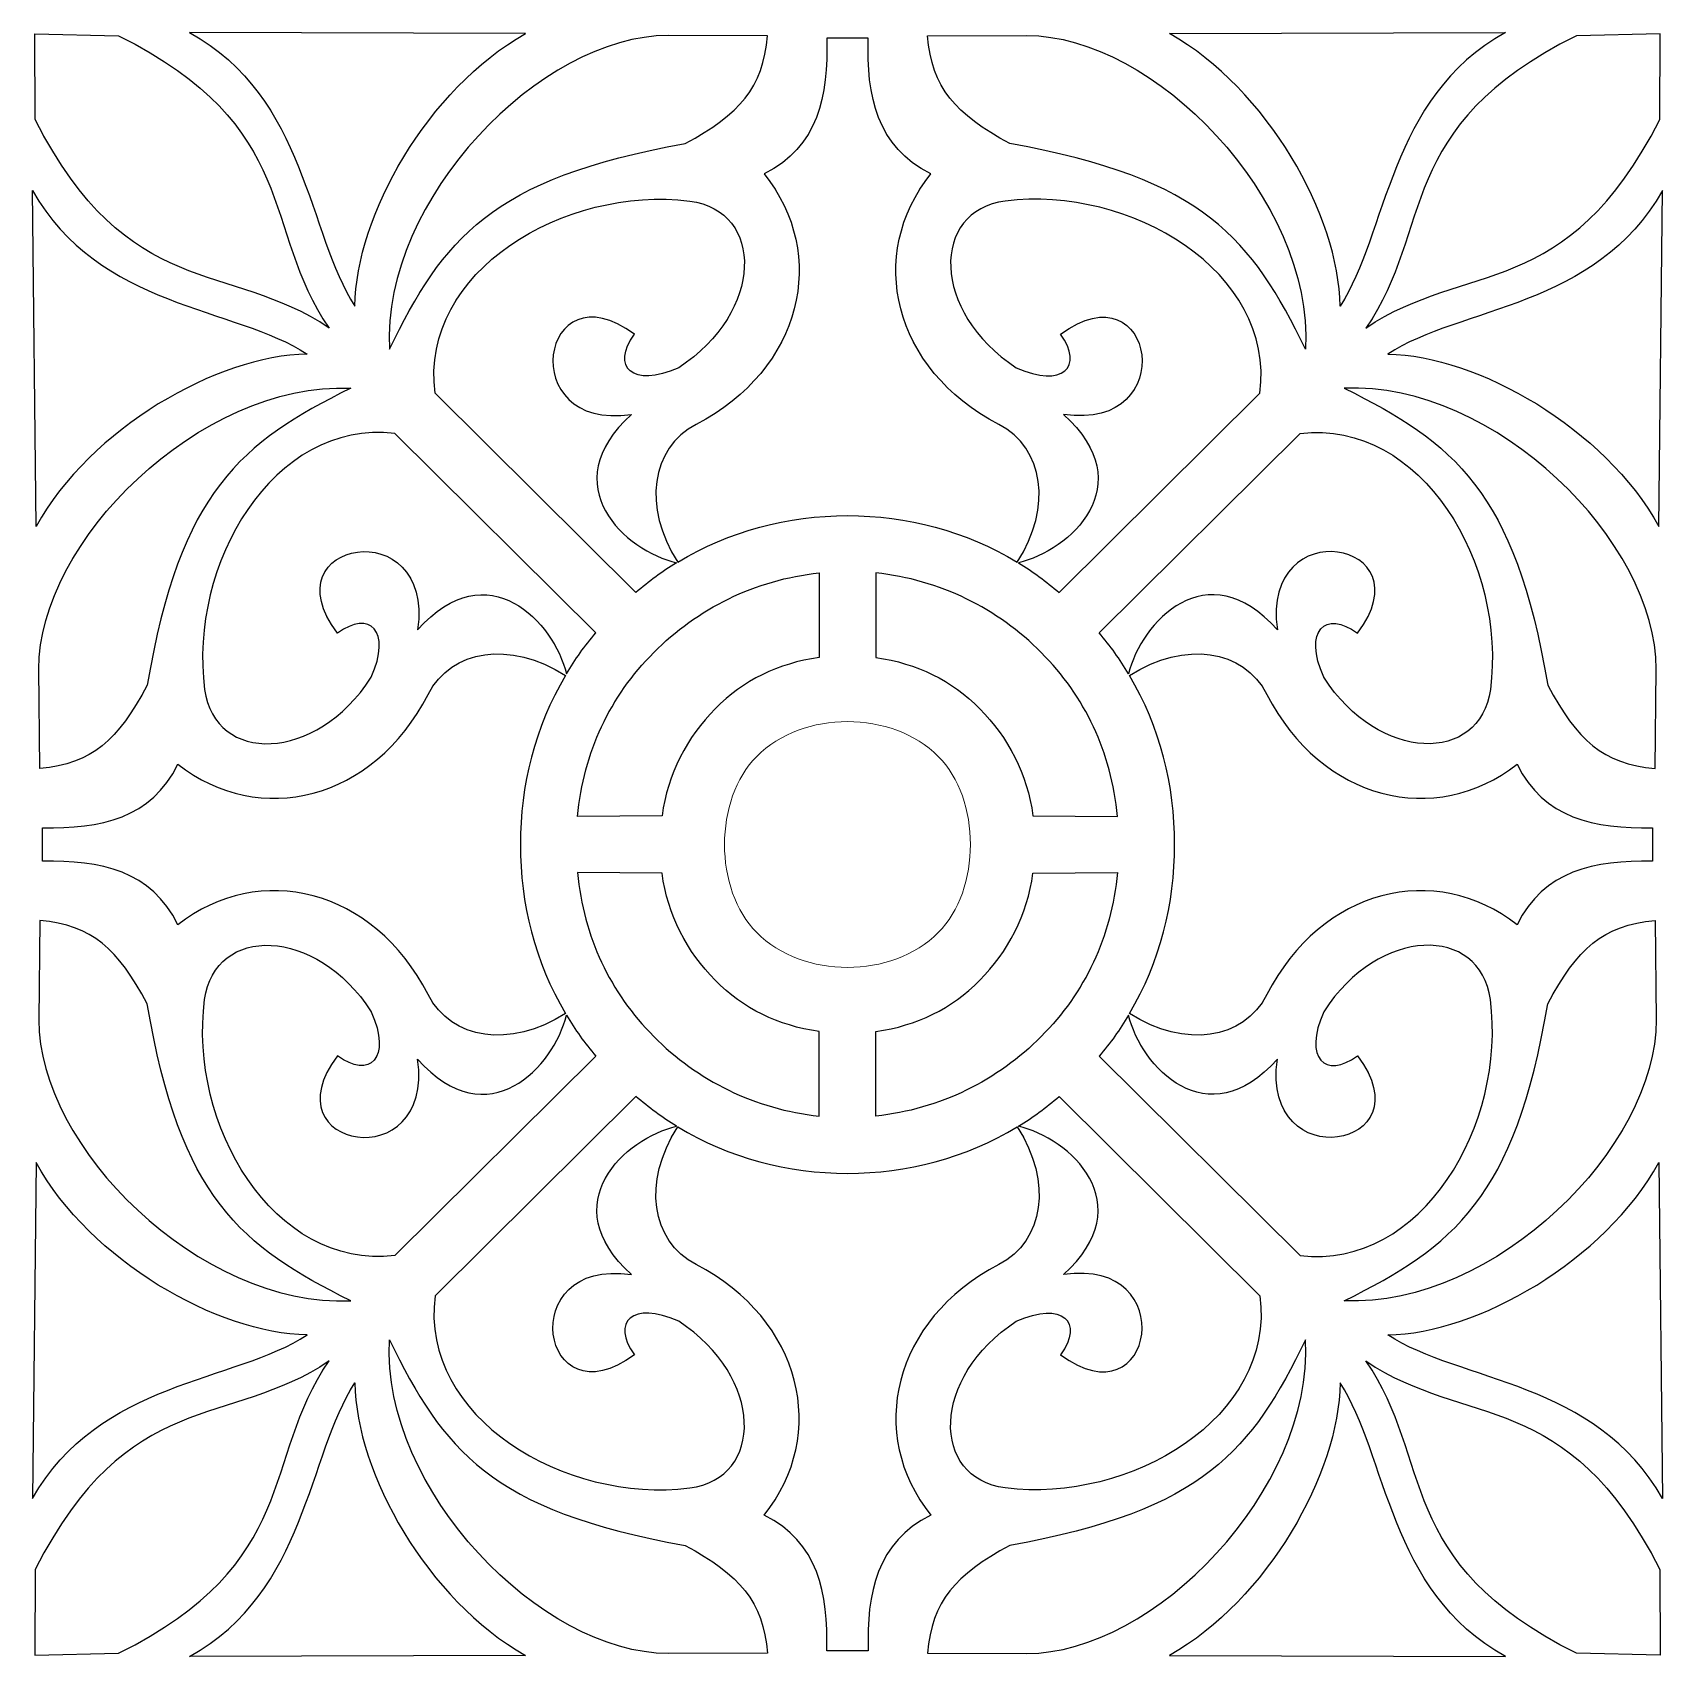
# Model space of a CAD drawing. Header units: centimetres. Extents: x -13.2 to 13.3, y -13.2 to 13.2.
import ezdxf

# ---------------------------------------------------------------- set-up
doc = ezdxf.new("R2010")
doc.units = ezdxf.units.CM
doc.header["$MEASUREMENT"] = 0
doc.layers.add('Layer 1', color=7, linetype='Continuous')

msp = doc.modelspace()

# ---------------------------------------------------------------- linework, layer by layer
at = {"layer": 'Layer 1', "color": 114}
for points, knots in [([(-8.42211, 8.38775), (-9.53213, 9.9991), (-8.86615, 11.65857), (-11.84734, 13.14242), (-11.84734, 13.14242), (-11.84734, 13.14242), (-13.20635, 13.17202), (-13.20635, 13.17202), (-13.20635, 13.17202), (-13.20635, 13.17202), (-13.20101, 11.77904), (-13.20101, 11.77904), (-13.20101, 11.77904), (-11.69599, 8.80855), (-10.0413, 9.48627), (-8.42211, 8.38775)], [0, 0, 0, 0, 0.2, 0.2, 0.2, 0.2, 0.4, 0.4, 0.4, 0.4, 0.6, 0.6, 0.6, 0.6, 1, 1, 1, 1]), ([(-10.69265, 13.19375), (-10.69265, 13.19375), (-5.22856, 13.17664), (-5.22856, 13.17664), (-5.22856, 13.17664), (-6.81888, 12.27889), (-7.98731, 10.2102), (-8.00058, 8.74557), (-8.00058, 8.74557), (-8.77422, 9.90826), (-8.77782, 12.14148), (-10.69265, 13.19375)], [0, 0, 0, 0, 0.25, 0.25, 0.25, 0.25, 0.5, 0.5, 0.5, 0.5, 1, 1, 1, 1]), ([(-7.44125, 8.04228), (-7.56451, 10.49461), (-4.96792, 13.15082), (-2.90675, 13.14609), (-2.90675, 13.14609), (-2.90675, 13.14609), (-1.29029, 13.14242), (-1.29029, 13.14242), (-1.29029, 13.14242), (-1.36162, 12.29067), (-1.74071, 11.87179), (-2.63028, 11.38742), (-2.63028, 11.38742), (-5.79893, 10.82633), (-6.56604, 9.82705), (-7.44125, 8.04228)], [0, 0, 0, 0, 0.2, 0.2, 0.2, 0.2, 0.4, 0.4, 0.4, 0.4, 0.6, 0.6, 0.6, 0.6, 1, 1, 1, 1]), ([(0.01041, 5.3352), (-0.9561, 5.33502), (-1.91167, 5.0854), (-2.7511, 4.5781), (-2.7511, 4.5781), (-3.32835, 5.48891), (-3.18654, 6.42726), (-2.4505, 6.82033), (-2.4505, 6.82033), (-0.72447, 7.71617), (-0.29122, 9.58212), (-1.34603, 10.89635), (-1.34603, 10.89635), (-0.4675, 11.33031), (-0.29778, 12.16512), (-0.3265, 13.10407), (-0.3265, 13.10407), (-0.3265, 13.10407), (0.34731, 13.10407), (0.34731, 13.10407), (0.34731, 13.10407), (0.31856, 12.16512), (0.48831, 11.33031), (1.36684, 10.89635), (1.36684, 10.89635), (0.31203, 9.58212), (0.74528, 7.71617), (2.47135, 6.82033), (2.47135, 6.82033), (3.20738, 6.42726), (3.34916, 5.48891), (2.77191, 4.5781), (2.77191, 4.5781), (1.93248, 5.0854), (0.97691, 5.33502), (0.01041, 5.3352)], [0, 0, 0, 0, 0.1, 0.1, 0.1, 0.1, 0.2, 0.2, 0.2, 0.2, 0.3, 0.3, 0.3, 0.3, 0.4, 0.4, 0.4, 0.4, 0.5, 0.5, 0.5, 0.5, 0.6, 0.6, 0.6, 0.6, 0.7, 0.7, 0.7, 0.7, 0.8, 0.8, 0.8, 0.8, 1, 1, 1, 1]), ([(7.46206, 8.04228), (7.58532, 10.49461), (4.98877, 13.15082), (2.92756, 13.14609), (2.92756, 13.14609), (2.92756, 13.14609), (1.3111, 13.14242), (1.3111, 13.14242), (1.3111, 13.14242), (1.38246, 12.29067), (1.76149, 11.87179), (2.65109, 11.38742), (2.65109, 11.38742), (5.81974, 10.82633), (6.58685, 9.82705), (7.46206, 8.04228)], [0, 0, 0, 0, 0.2, 0.2, 0.2, 0.2, 0.4, 0.4, 0.4, 0.4, 0.6, 0.6, 0.6, 0.6, 1, 1, 1, 1]), ([(10.71347, 13.19375), (10.71347, 13.19375), (5.24933, 13.17664), (5.24933, 13.17664), (5.24933, 13.17664), (6.83969, 12.27889), (8.00812, 10.2102), (8.02142, 8.74557), (8.02142, 8.74557), (8.79503, 9.90826), (8.79863, 12.14148), (10.71347, 13.19375)], [0, 0, 0, 0, 0.25, 0.25, 0.25, 0.25, 0.5, 0.5, 0.5, 0.5, 1, 1, 1, 1]), ([(8.44292, 8.38775), (9.5529, 9.9991), (8.88696, 11.65857), (11.86815, 13.14242), (11.86815, 13.14242), (11.86815, 13.14242), (13.22715, 13.17202), (13.22715, 13.17202), (13.22715, 13.17202), (13.22715, 13.17202), (13.22183, 11.77904), (13.22183, 11.77904), (13.22183, 11.77904), (11.71681, 8.80855), (10.0621, 9.48627), (8.44292, 8.38775)], [0, 0, 0, 0, 0.2, 0.2, 0.2, 0.2, 0.4, 0.4, 0.4, 0.4, 0.6, 0.6, 0.6, 0.6, 1, 1, 1, 1]), ([(-13.24416, 10.62405), (-13.24416, 10.62405), (-13.18819, 5.16019), (-13.18819, 5.16019), (-13.18819, 5.16019), (-12.30175, 6.75686), (-10.24143, 7.93997), (-8.77694, 7.96368), (-8.77694, 7.96368), (-9.94511, 8.72899), (-12.17828, 8.71675), (-13.24416, 10.62405)], [0, 0, 0, 0, 0.25, 0.25, 0.25, 0.25, 0.5, 0.5, 0.5, 0.5, 1, 1, 1, 1]), ([(-2.76853, 4.56844), (-3.60444, 4.75802), (-4.77524, 5.82757), (-3.5033, 6.98183), (-3.5033, 6.98183), (-5.43042, 6.69788), (-4.98161, 9.42245), (-3.45662, 8.28492), (-3.45662, 8.28492), (-3.8359, 7.76274), (-3.49247, 7.39874), (-2.73533, 7.7422), (-2.73533, 7.7422), (-1.3413, 8.6499), (-1.34303, 10.29677), (-2.55531, 10.45316), (-2.55531, 10.45316), (-4.58625, 10.70624), (-6.94658, 9.31453), (-6.69862, 7.32794), (-6.69862, 7.32794), (-6.69862, 7.32794), (-3.43373, 4.08263), (-3.43373, 4.08263), (-3.43373, 4.08263), (-3.21437, 4.27133), (-3.00909, 4.4214), (-2.76853, 4.56844)], [0, 0, 0, 0, 0.125, 0.125, 0.125, 0.125, 0.25, 0.25, 0.25, 0.25, 0.375, 0.375, 0.375, 0.375, 0.5, 0.5, 0.5, 0.5, 0.625, 0.625, 0.625, 0.625, 0.75, 0.75, 0.75, 0.75, 1, 1, 1, 1]), ([(2.78934, 4.56844), (3.62528, 4.75802), (4.79605, 5.82757), (3.52411, 6.98183), (3.52411, 6.98183), (5.45123, 6.69788), (5.00242, 9.42245), (3.47743, 8.28492), (3.47743, 8.28492), (3.85674, 7.76274), (3.51328, 7.39874), (2.75615, 7.7422), (2.75615, 7.7422), (1.36211, 8.6499), (1.36387, 10.29677), (2.57612, 10.45316), (2.57612, 10.45316), (4.60706, 10.70624), (6.96739, 9.31453), (6.71943, 7.32794), (6.71943, 7.32794), (6.71943, 7.32794), (3.45454, 4.08263), (3.45454, 4.08263), (3.45454, 4.08263), (3.23518, 4.27133), (3.0299, 4.4214), (2.78934, 4.56844)], [0, 0, 0, 0, 0.125, 0.125, 0.125, 0.125, 0.25, 0.25, 0.25, 0.25, 0.375, 0.375, 0.375, 0.375, 0.5, 0.5, 0.5, 0.5, 0.625, 0.625, 0.625, 0.625, 0.75, 0.75, 0.75, 0.75, 1, 1, 1, 1]), ([(13.26497, 10.62405), (13.26497, 10.62405), (13.20902, 5.16019), (13.20902, 5.16019), (13.20902, 5.16019), (12.32256, 6.75686), (10.26223, 7.93997), (8.79778, 7.96368), (8.79778, 7.96368), (9.96594, 8.72899), (12.19909, 8.71675), (13.26497, 10.62405)], [0, 0, 0, 0, 0.25, 0.25, 0.25, 0.25, 0.5, 0.5, 0.5, 0.5, 1, 1, 1, 1]), ([(-8.06965, 7.40936), (-10.52281, 7.51516), (-13.16051, 4.89977), (-13.14113, 2.83866), (-13.14113, 2.83866), (-13.14113, 2.83866), (-13.12594, 1.22227), (-13.12594, 1.22227), (-13.12594, 1.22227), (-12.27474, 1.29967), (-11.85856, 1.68173), (-11.38052, 2.57472), (-11.38052, 2.57472), (-10.84198, 5.74728), (-9.84819, 6.52149), (-8.06965, 7.40936)], [0, 0, 0, 0, 0.2, 0.2, 0.2, 0.2, 0.4, 0.4, 0.4, 0.4, 0.6, 0.6, 0.6, 0.6, 1, 1, 1, 1]), ([(8.09046, 7.40936), (10.54364, 7.51516), (13.18133, 4.89977), (13.16196, 2.83866), (13.16196, 2.83866), (13.16196, 2.83866), (13.14676, 1.22227), (13.14676, 1.22227), (13.14676, 1.22227), (12.29557, 1.29967), (11.87937, 1.68173), (11.40135, 2.57472), (11.40135, 2.57472), (10.8628, 5.74728), (9.86903, 6.52149), (8.09046, 7.40936)], [0, 0, 0, 0, 0.2, 0.2, 0.2, 0.2, 0.4, 0.4, 0.4, 0.4, 0.6, 0.6, 0.6, 0.6, 1, 1, 1, 1]), ([(-4.56269, 2.76144), (-4.75823, 3.59604), (-5.83608, 4.75915), (-6.98126, 3.47906), (-6.98126, 3.47906), (-6.711, 5.40812), (-9.43233, 4.93995), (-8.284, 3.42311), (-8.284, 3.42311), (-7.7645, 3.80609), (-7.39807, 3.46527), (-7.73617, 2.70574), (-7.73617, 2.70574), (-8.63392, 1.30524), (-10.28077, 1.29526), (-10.44577, 2.50638), (-10.44577, 2.50638), (-10.71326, 4.53552), (-9.33838, 6.90563), (-7.35009, 6.67181), (-7.35009, 6.67181), (-7.35009, 6.67181), (-4.08164, 3.4301), (-4.08164, 3.4301), (-4.08164, 3.4301), (-4.26879, 3.2094), (-4.41738, 3.00306), (-4.56269, 2.76144)], [0, 0, 0, 0, 0.125, 0.125, 0.125, 0.125, 0.25, 0.25, 0.25, 0.25, 0.375, 0.375, 0.375, 0.375, 0.5, 0.5, 0.5, 0.5, 0.625, 0.625, 0.625, 0.625, 0.75, 0.75, 0.75, 0.75, 1, 1, 1, 1]), ([(4.5835, 2.76144), (4.77904, 3.59604), (5.85689, 4.75915), (7.00207, 3.47906), (7.00207, 3.47906), (6.73181, 5.40812), (9.45314, 4.93995), (8.30481, 3.42311), (8.30481, 3.42311), (7.78531, 3.80609), (7.41888, 3.46527), (7.75698, 2.70574), (7.75698, 2.70574), (8.6547, 1.30524), (10.3016, 1.29526), (10.4666, 2.50638), (10.4666, 2.50638), (10.73407, 4.53552), (9.35919, 6.90563), (7.3709, 6.67181), (7.3709, 6.67181), (7.3709, 6.67181), (4.10245, 3.4301), (4.10245, 3.4301), (4.10245, 3.4301), (4.2896, 3.2094), (4.43819, 3.00306), (4.5835, 2.76144)], [0, 0, 0, 0, 0.125, 0.125, 0.125, 0.125, 0.25, 0.25, 0.25, 0.25, 0.375, 0.375, 0.375, 0.375, 0.5, 0.5, 0.5, 0.5, 0.625, 0.625, 0.625, 0.625, 0.75, 0.75, 0.75, 0.75, 1, 1, 1, 1]), ([(-3.14177, 3.10744), (-3.84881, 2.39635), (-4.28202, 1.48781), (-4.38016, 0.4433), (-4.38016, 0.4433), (-4.38016, 0.4433), (-3.0063, 0.45304), (-3.0063, 0.45304), (-3.0063, 0.45304), (-2.9125, 1.12981), (-2.59952, 1.73503), (-2.14059, 2.19491), (-2.14059, 2.19491), (-1.68402, 2.65709), (-1.12515, 2.92989), (-0.44912, 3.02849), (-0.44912, 3.02849), (-0.44912, 3.02849), (-0.44909, 4.40239), (-0.44909, 4.40239), (-0.44909, 4.40239), (-1.49292, 4.2968), (-2.43576, 3.81949), (-3.14177, 3.10744)], [0, 0, 0, 0, 0.14285714, 0.14285714, 0.14285714, 0.14285714, 0.28571429, 0.28571429, 0.28571429, 0.28571429, 0.42857143, 0.42857143, 0.42857143, 0.42857143, 0.57142857, 0.57142857, 0.57142857, 0.57142857, 0.71428571, 0.71428571, 0.71428571, 0.71428571, 1, 1, 1, 1]), ([(3.16258, 3.10744), (3.86965, 2.39635), (4.30283, 1.48781), (4.40097, 0.4433), (4.40097, 0.4433), (4.40097, 0.4433), (3.02715, 0.45304), (3.02715, 0.45304), (3.02715, 0.45304), (2.93331, 1.12981), (2.62036, 1.73503), (2.1614, 2.19491), (2.1614, 2.19491), (1.7048, 2.65709), (1.14596, 2.92989), (0.46993, 3.02849), (0.46993, 3.02849), (0.46993, 3.02849), (0.46993, 4.40239), (0.46993, 4.40239), (0.46993, 4.40239), (1.51373, 4.2968), (2.45657, 3.81949), (3.16258, 3.10744)], [0, 0, 0, 0, 0.14285714, 0.14285714, 0.14285714, 0.14285714, 0.28571429, 0.28571429, 0.28571429, 0.28571429, 0.42857143, 0.42857143, 0.42857143, 0.42857143, 0.57142857, 0.57142857, 0.57142857, 0.57142857, 0.71428571, 0.71428571, 0.71428571, 0.71428571, 1, 1, 1, 1]), ([(-5.30977, -0.01474), (-5.31495, 0.94904), (-5.07453, 1.89516), (-4.57465, 2.73579), (-4.57465, 2.73579), (-5.48947, 3.30659), (-6.42447, 3.16622), (-6.81228, 2.42743), (-6.81228, 2.42743), (-7.69578, 0.69504), (-9.55862, 0.24853), (-10.88036, 1.29399), (-10.88036, 1.29399), (-11.30806, 0.4124), (-12.14161, 0.23668), (-13.08077, 0.25876), (-13.08077, 0.25876), (-13.08077, 0.25876), (-13.08077, -0.28825), (-13.08077, -0.28825), (-13.08077, -0.28825), (-12.14161, -0.2662), (-11.30806, -0.44192), (-10.88036, -1.32351), (-10.88036, -1.32351), (-9.55862, -0.27802), (-7.69578, -0.72457), (-6.81228, -2.45695), (-6.81228, -2.45695), (-6.42447, -3.19574), (-5.48947, -3.33608), (-4.57465, -2.76532), (-4.57465, -2.76532), (-5.07453, -1.92468), (-5.31495, -0.97857), (-5.30977, -0.01474)], [0, 0, 0, 0, 0.1, 0.1, 0.1, 0.1, 0.2, 0.2, 0.2, 0.2, 0.3, 0.3, 0.3, 0.3, 0.4, 0.4, 0.4, 0.4, 0.5, 0.5, 0.5, 0.5, 0.6, 0.6, 0.6, 0.6, 0.7, 0.7, 0.7, 0.7, 0.8, 0.8, 0.8, 0.8, 1, 1, 1, 1]), ([(13.10157, 0.25876), (12.16244, 0.23668), (11.32889, 0.4124), (10.90118, 1.29399), (10.90118, 1.29399), (9.57943, 0.24853), (7.71662, 0.69504), (6.83309, 2.42743), (6.83309, 2.42743), (6.44525, 3.16622), (5.51028, 3.30659), (4.59546, 2.73579), (4.59546, 2.73579), (5.09538, 1.89516), (5.33576, 0.94904), (5.33058, -0.01474), (5.33058, -0.01474), (5.33576, -0.97857), (5.09538, -1.92468), (4.59546, -2.76532), (4.59546, -2.76532), (5.51028, -3.33608), (6.44525, -3.19574), (6.83309, -2.45695), (6.83309, -2.45695), (7.71662, -0.72457), (9.57943, -0.27802), (10.90118, -1.32351), (10.90118, -1.32351), (11.32889, -0.44192), (12.16244, -0.2662), (13.10157, -0.28825), (13.10157, -0.28825), (13.10157, -0.28825), (13.10157, 0.25876), (13.10157, 0.25876)], [0, 0, 0, 0, 0.1, 0.1, 0.1, 0.1, 0.2, 0.2, 0.2, 0.2, 0.3, 0.3, 0.3, 0.3, 0.4, 0.4, 0.4, 0.4, 0.5, 0.5, 0.5, 0.5, 0.6, 0.6, 0.6, 0.6, 0.7, 0.7, 0.7, 0.7, 0.8, 0.8, 0.8, 0.8, 1, 1, 1, 1]), ([(-3.14177, -3.13693), (-3.84881, -2.42584), (-4.28202, -1.51733), (-4.38016, -0.47279), (-4.38016, -0.47279), (-4.38016, -0.47279), (-3.0063, -0.48256), (-3.0063, -0.48256), (-3.0063, -0.48256), (-2.9125, -1.1593), (-2.59952, -1.76456), (-2.14059, -2.22444), (-2.14059, -2.22444), (-1.68402, -2.68658), (-1.12515, -2.95942), (-0.44912, -3.05802), (-0.44912, -3.05802), (-0.44912, -3.05802), (-0.44909, -4.43191), (-0.44909, -4.43191), (-0.44909, -4.43191), (-1.49292, -4.32632), (-2.43576, -3.84898), (-3.14177, -3.13693)], [0, 0, 0, 0, 0.14285714, 0.14285714, 0.14285714, 0.14285714, 0.28571429, 0.28571429, 0.28571429, 0.28571429, 0.42857143, 0.42857143, 0.42857143, 0.42857143, 0.57142857, 0.57142857, 0.57142857, 0.57142857, 0.71428571, 0.71428571, 0.71428571, 0.71428571, 1, 1, 1, 1]), ([(3.16258, -3.13693), (3.86965, -2.42584), (4.30283, -1.51733), (4.40097, -0.47279), (4.40097, -0.47279), (4.40097, -0.47279), (3.02715, -0.48256), (3.02715, -0.48256), (3.02715, -0.48256), (2.93331, -1.1593), (2.62036, -1.76456), (2.1614, -2.22444), (2.1614, -2.22444), (1.7048, -2.68658), (1.14596, -2.95942), (0.46993, -3.05802), (0.46993, -3.05802), (0.46993, -3.05802), (0.46993, -4.43191), (0.46993, -4.43191), (0.46993, -4.43191), (1.51373, -4.32632), (2.45657, -3.84898), (3.16258, -3.13693)], [0, 0, 0, 0, 0.14285714, 0.14285714, 0.14285714, 0.14285714, 0.28571429, 0.28571429, 0.28571429, 0.28571429, 0.42857143, 0.42857143, 0.42857143, 0.42857143, 0.57142857, 0.57142857, 0.57142857, 0.57142857, 0.71428571, 0.71428571, 0.71428571, 0.71428571, 1, 1, 1, 1]), ([(-8.06965, -7.43885), (-10.52281, -7.54468), (-13.16051, -4.92929), (-13.14113, -2.86819), (-13.14113, -2.86819), (-13.14113, -2.86819), (-13.12594, -1.25179), (-13.12594, -1.25179), (-13.12594, -1.25179), (-12.27474, -1.32919), (-11.85856, -1.71122), (-11.38052, -2.60424), (-11.38052, -2.60424), (-10.84198, -5.7768), (-9.84819, -6.55098), (-8.06965, -7.43885)], [0, 0, 0, 0, 0.2, 0.2, 0.2, 0.2, 0.4, 0.4, 0.4, 0.4, 0.6, 0.6, 0.6, 0.6, 1, 1, 1, 1]), ([(-4.56269, -2.79096), (-4.75823, -3.62553), (-5.83608, -4.78864), (-6.98126, -3.50855), (-6.98126, -3.50855), (-6.711, -5.43761), (-9.43233, -4.96944), (-8.284, -3.45263), (-8.284, -3.45263), (-7.7645, -3.83561), (-7.39807, -3.49476), (-7.73617, -2.73523), (-7.73617, -2.73523), (-8.63392, -1.33477), (-10.28077, -1.32478), (-10.44577, -2.53591), (-10.44577, -2.53591), (-10.71326, -4.56501), (-9.33838, -6.93515), (-7.35009, -6.70133), (-7.35009, -6.70133), (-7.35009, -6.70133), (-4.08164, -3.45958), (-4.08164, -3.45958), (-4.08164, -3.45958), (-4.26879, -3.23889), (-4.41738, -3.03258), (-4.56269, -2.79096)], [0, 0, 0, 0, 0.125, 0.125, 0.125, 0.125, 0.25, 0.25, 0.25, 0.25, 0.375, 0.375, 0.375, 0.375, 0.5, 0.5, 0.5, 0.5, 0.625, 0.625, 0.625, 0.625, 0.75, 0.75, 0.75, 0.75, 1, 1, 1, 1]), ([(4.5835, -2.79096), (4.77904, -3.62553), (5.85689, -4.78864), (7.00207, -3.50855), (7.00207, -3.50855), (6.73181, -5.43761), (9.45314, -4.96944), (8.30481, -3.45263), (8.30481, -3.45263), (7.78531, -3.83561), (7.41888, -3.49476), (7.75698, -2.73523), (7.75698, -2.73523), (8.6547, -1.33477), (10.3016, -1.32478), (10.4666, -2.53591), (10.4666, -2.53591), (10.73407, -4.56501), (9.35919, -6.93515), (7.3709, -6.70133), (7.3709, -6.70133), (7.3709, -6.70133), (4.10245, -3.45958), (4.10245, -3.45958), (4.10245, -3.45958), (4.2896, -3.23889), (4.43819, -3.03258), (4.5835, -2.79096)], [0, 0, 0, 0, 0.125, 0.125, 0.125, 0.125, 0.25, 0.25, 0.25, 0.25, 0.375, 0.375, 0.375, 0.375, 0.5, 0.5, 0.5, 0.5, 0.625, 0.625, 0.625, 0.625, 0.75, 0.75, 0.75, 0.75, 1, 1, 1, 1]), ([(8.09046, -7.43885), (10.54364, -7.54468), (13.18133, -4.92929), (13.16196, -2.86819), (13.16196, -2.86819), (13.16196, -2.86819), (13.14676, -1.25179), (13.14676, -1.25179), (13.14676, -1.25179), (12.29557, -1.32919), (11.87937, -1.71122), (11.40135, -2.60424), (11.40135, -2.60424), (10.8628, -5.7768), (9.86903, -6.55098), (8.09046, -7.43885)], [0, 0, 0, 0, 0.2, 0.2, 0.2, 0.2, 0.4, 0.4, 0.4, 0.4, 0.6, 0.6, 0.6, 0.6, 1, 1, 1, 1]), ([(-2.76853, -4.59796), (-3.60444, -4.78755), (-4.77524, -5.85706), (-3.5033, -7.01132), (-3.5033, -7.01132), (-5.43042, -6.72736), (-4.98161, -9.45197), (-3.45662, -8.31444), (-3.45662, -8.31444), (-3.8359, -7.79222), (-3.49247, -7.42823), (-2.73533, -7.77173), (-2.73533, -7.77173), (-1.3413, -8.67939), (-1.34303, -10.32629), (-2.55531, -10.48267), (-2.55531, -10.48267), (-4.58625, -10.73573), (-6.94658, -9.34406), (-6.69862, -7.35746), (-6.69862, -7.35746), (-6.69862, -7.35746), (-3.43373, -4.11215), (-3.43373, -4.11215), (-3.43373, -4.11215), (-3.21437, -4.30085), (-3.00909, -4.45092), (-2.76853, -4.59796)], [0, 0, 0, 0, 0.125, 0.125, 0.125, 0.125, 0.25, 0.25, 0.25, 0.25, 0.375, 0.375, 0.375, 0.375, 0.5, 0.5, 0.5, 0.5, 0.625, 0.625, 0.625, 0.625, 0.75, 0.75, 0.75, 0.75, 1, 1, 1, 1]), ([(2.78934, -4.59796), (3.62528, -4.78755), (4.79605, -5.85706), (3.52411, -7.01132), (3.52411, -7.01132), (5.45123, -6.72736), (5.00242, -9.45197), (3.47743, -8.31444), (3.47743, -8.31444), (3.85674, -7.79222), (3.51328, -7.42823), (2.75615, -7.77173), (2.75615, -7.77173), (1.36211, -8.67939), (1.36387, -10.32629), (2.57612, -10.48267), (2.57612, -10.48267), (4.60706, -10.73573), (6.96739, -9.34406), (6.71943, -7.35746), (6.71943, -7.35746), (6.71943, -7.35746), (3.45454, -4.11215), (3.45454, -4.11215), (3.45454, -4.11215), (3.23518, -4.30085), (3.0299, -4.45092), (2.78934, -4.59796)], [0, 0, 0, 0, 0.125, 0.125, 0.125, 0.125, 0.25, 0.25, 0.25, 0.25, 0.375, 0.375, 0.375, 0.375, 0.5, 0.5, 0.5, 0.5, 0.625, 0.625, 0.625, 0.625, 0.75, 0.75, 0.75, 0.75, 1, 1, 1, 1]), ([(0.01041, -5.36473), (-0.9561, -5.36451), (-1.91167, -5.11489), (-2.7511, -4.60763), (-2.7511, -4.60763), (-3.32835, -5.5184), (-3.18654, -6.45678), (-2.4505, -6.84981), (-2.4505, -6.84981), (-0.72447, -7.74566), (-0.29122, -9.61161), (-1.34603, -10.92589), (-1.34603, -10.92589), (-0.4675, -11.35981), (-0.29778, -12.19462), (-0.3265, -13.13358), (-0.3265, -13.13358), (-0.3265, -13.13358), (0.34731, -13.13358), (0.34731, -13.13358), (0.34731, -13.13358), (0.31856, -12.19462), (0.48831, -11.35981), (1.36684, -10.92589), (1.36684, -10.92589), (0.31203, -9.61161), (0.74528, -7.74566), (2.47135, -6.84981), (2.47135, -6.84981), (3.20738, -6.45678), (3.34916, -5.5184), (2.77191, -4.60763), (2.77191, -4.60763), (1.93248, -5.11489), (0.97691, -5.36451), (0.01041, -5.36473)], [0, 0, 0, 0, 0.1, 0.1, 0.1, 0.1, 0.2, 0.2, 0.2, 0.2, 0.3, 0.3, 0.3, 0.3, 0.4, 0.4, 0.4, 0.4, 0.5, 0.5, 0.5, 0.5, 0.6, 0.6, 0.6, 0.6, 0.7, 0.7, 0.7, 0.7, 0.8, 0.8, 0.8, 0.8, 1, 1, 1, 1]), ([(-13.24416, -10.65356), (-13.24416, -10.65356), (-13.18819, -5.18968), (-13.18819, -5.18968), (-13.18819, -5.18968), (-12.30175, -6.78638), (-10.24143, -7.9695), (-8.77694, -7.9932), (-8.77694, -7.9932), (-9.94511, -8.75852), (-12.17828, -8.74624), (-13.24416, -10.65356)], [0, 0, 0, 0, 0.25, 0.25, 0.25, 0.25, 0.5, 0.5, 0.5, 0.5, 1, 1, 1, 1]), ([(13.26497, -10.65356), (13.26497, -10.65356), (13.20902, -5.18968), (13.20902, -5.18968), (13.20902, -5.18968), (12.32256, -6.78638), (10.26223, -7.9695), (8.79778, -7.9932), (8.79778, -7.9932), (9.96594, -8.75852), (12.19909, -8.74624), (13.26497, -10.65356)], [0, 0, 0, 0, 0.25, 0.25, 0.25, 0.25, 0.5, 0.5, 0.5, 0.5, 1, 1, 1, 1]), ([(-7.44125, -8.07177), (-7.56451, -10.5241), (-4.96792, -13.18033), (-2.90675, -13.17561), (-2.90675, -13.17561), (-2.90675, -13.17561), (-1.29029, -13.17191), (-1.29029, -13.17191), (-1.29029, -13.17191), (-1.36162, -12.32018), (-1.74071, -11.90129), (-2.63028, -11.41691), (-2.63028, -11.41691), (-5.79893, -10.85582), (-6.56604, -9.85655), (-7.44125, -8.07177)], [0, 0, 0, 0, 0.2, 0.2, 0.2, 0.2, 0.4, 0.4, 0.4, 0.4, 0.6, 0.6, 0.6, 0.6, 1, 1, 1, 1]), ([(7.46206, -8.07177), (7.58532, -10.5241), (4.98877, -13.18033), (2.92756, -13.17561), (2.92756, -13.17561), (2.92756, -13.17561), (1.3111, -13.17191), (1.3111, -13.17191), (1.3111, -13.17191), (1.38246, -12.32018), (1.76149, -11.90129), (2.65109, -11.41691), (2.65109, -11.41691), (5.81974, -10.85582), (6.58685, -9.85655), (7.46206, -8.07177)], [0, 0, 0, 0, 0.2, 0.2, 0.2, 0.2, 0.4, 0.4, 0.4, 0.4, 0.6, 0.6, 0.6, 0.6, 1, 1, 1, 1]), ([(-8.42211, -8.41728), (-9.53213, -10.02862), (-8.86615, -11.68806), (-11.84734, -13.17192), (-11.84734, -13.17192), (-11.84734, -13.17192), (-13.20635, -13.20152), (-13.20635, -13.20152), (-13.20635, -13.20152), (-13.20635, -13.20152), (-13.20101, -11.80855), (-13.20101, -11.80855), (-13.20101, -11.80855), (-11.69599, -8.83803), (-10.0413, -9.51576), (-8.42211, -8.41728)], [0, 0, 0, 0, 0.2, 0.2, 0.2, 0.2, 0.4, 0.4, 0.4, 0.4, 0.6, 0.6, 0.6, 0.6, 1, 1, 1, 1]), ([(8.44292, -8.41728), (9.5529, -10.02862), (8.88696, -11.68806), (11.86815, -13.17192), (11.86815, -13.17192), (11.86815, -13.17192), (13.22715, -13.20152), (13.22715, -13.20152), (13.22715, -13.20152), (13.22715, -13.20152), (13.22183, -11.80855), (13.22183, -11.80855), (13.22183, -11.80855), (11.71681, -8.83803), (10.0621, -9.51576), (8.44292, -8.41728)], [0, 0, 0, 0, 0.2, 0.2, 0.2, 0.2, 0.4, 0.4, 0.4, 0.4, 0.6, 0.6, 0.6, 0.6, 1, 1, 1, 1]), ([(-10.69265, -13.22327), (-10.69265, -13.22327), (-5.22856, -13.20615), (-5.22856, -13.20615), (-5.22856, -13.20615), (-6.81888, -12.30839), (-7.98731, -10.2397), (-8.00058, -8.7751), (-8.00058, -8.7751), (-8.77422, -9.93778), (-8.77782, -12.17097), (-10.69265, -13.22327)], [0, 0, 0, 0, 0.25, 0.25, 0.25, 0.25, 0.5, 0.5, 0.5, 0.5, 1, 1, 1, 1]), ([(10.71347, -13.22327), (10.71347, -13.22327), (5.24933, -13.20615), (5.24933, -13.20615), (5.24933, -13.20615), (6.83969, -12.30839), (8.00812, -10.2397), (8.02142, -8.7751), (8.02142, -8.7751), (8.79503, -9.93778), (8.79863, -12.17097), (10.71347, -13.22327)], [0, 0, 0, 0, 0.25, 0.25, 0.25, 0.25, 0.5, 0.5, 0.5, 0.5, 1, 1, 1, 1])]:
    msp.add_open_spline(points, degree=3, knots=knots, dxfattribs=at)
at = {"layer": 'Layer 1', "color": 250, "lineweight": 9}
for points, knots in [([(-8.42211, 8.38775), (-9.53213, 9.9991), (-8.86615, 11.65857), (-11.84734, 13.14242), (-11.84734, 13.14242), (-11.84734, 13.14242), (-13.20635, 13.17202), (-13.20635, 13.17202), (-13.20635, 13.17202), (-13.20635, 13.17202), (-13.20101, 11.77904), (-13.20101, 11.77904), (-13.20101, 11.77904), (-11.69599, 8.80855), (-10.0413, 9.48627), (-8.42211, 8.38775)], [0, 0, 0, 0, 0.2, 0.2, 0.2, 0.2, 0.4, 0.4, 0.4, 0.4, 0.6, 0.6, 0.6, 0.6, 1, 1, 1, 1]), ([(-10.69265, 13.19375), (-10.69265, 13.19375), (-5.22856, 13.17664), (-5.22856, 13.17664), (-5.22856, 13.17664), (-6.81888, 12.27889), (-7.98731, 10.2102), (-8.00058, 8.74557), (-8.00058, 8.74557), (-8.77422, 9.90826), (-8.77782, 12.14148), (-10.69265, 13.19375)], [0, 0, 0, 0, 0.25, 0.25, 0.25, 0.25, 0.5, 0.5, 0.5, 0.5, 1, 1, 1, 1]), ([(-7.44125, 8.04228), (-7.56451, 10.49461), (-4.96792, 13.15082), (-2.90675, 13.14609), (-2.90675, 13.14609), (-2.90675, 13.14609), (-1.29029, 13.14242), (-1.29029, 13.14242), (-1.29029, 13.14242), (-1.36162, 12.29067), (-1.74071, 11.87179), (-2.63028, 11.38742), (-2.63028, 11.38742), (-5.79893, 10.82633), (-6.56604, 9.82705), (-7.44125, 8.04228)], [0, 0, 0, 0, 0.2, 0.2, 0.2, 0.2, 0.4, 0.4, 0.4, 0.4, 0.6, 0.6, 0.6, 0.6, 1, 1, 1, 1]), ([(0.01041, 5.3352), (-0.9561, 5.33502), (-1.91167, 5.0854), (-2.7511, 4.5781), (-2.7511, 4.5781), (-3.32835, 5.48891), (-3.18654, 6.42726), (-2.4505, 6.82033), (-2.4505, 6.82033), (-0.72447, 7.71617), (-0.29122, 9.58212), (-1.34603, 10.89635), (-1.34603, 10.89635), (-0.4675, 11.33031), (-0.29778, 12.16512), (-0.3265, 13.10407), (-0.3265, 13.10407), (-0.3265, 13.10407), (0.34731, 13.10407), (0.34731, 13.10407), (0.34731, 13.10407), (0.31856, 12.16512), (0.48831, 11.33031), (1.36684, 10.89635), (1.36684, 10.89635), (0.31203, 9.58212), (0.74528, 7.71617), (2.47135, 6.82033), (2.47135, 6.82033), (3.20738, 6.42726), (3.34916, 5.48891), (2.77191, 4.5781), (2.77191, 4.5781), (1.93248, 5.0854), (0.97691, 5.33502), (0.01041, 5.3352)], [0, 0, 0, 0, 0.1, 0.1, 0.1, 0.1, 0.2, 0.2, 0.2, 0.2, 0.3, 0.3, 0.3, 0.3, 0.4, 0.4, 0.4, 0.4, 0.5, 0.5, 0.5, 0.5, 0.6, 0.6, 0.6, 0.6, 0.7, 0.7, 0.7, 0.7, 0.8, 0.8, 0.8, 0.8, 1, 1, 1, 1]), ([(7.46206, 8.04228), (7.58532, 10.49461), (4.98877, 13.15082), (2.92756, 13.14609), (2.92756, 13.14609), (2.92756, 13.14609), (1.3111, 13.14242), (1.3111, 13.14242), (1.3111, 13.14242), (1.38246, 12.29067), (1.76149, 11.87179), (2.65109, 11.38742), (2.65109, 11.38742), (5.81974, 10.82633), (6.58685, 9.82705), (7.46206, 8.04228)], [0, 0, 0, 0, 0.2, 0.2, 0.2, 0.2, 0.4, 0.4, 0.4, 0.4, 0.6, 0.6, 0.6, 0.6, 1, 1, 1, 1]), ([(10.71347, 13.19375), (10.71347, 13.19375), (5.24933, 13.17664), (5.24933, 13.17664), (5.24933, 13.17664), (6.83969, 12.27889), (8.00812, 10.2102), (8.02142, 8.74557), (8.02142, 8.74557), (8.79503, 9.90826), (8.79863, 12.14148), (10.71347, 13.19375)], [0, 0, 0, 0, 0.25, 0.25, 0.25, 0.25, 0.5, 0.5, 0.5, 0.5, 1, 1, 1, 1]), ([(8.44292, 8.38775), (9.5529, 9.9991), (8.88696, 11.65857), (11.86815, 13.14242), (11.86815, 13.14242), (11.86815, 13.14242), (13.22715, 13.17202), (13.22715, 13.17202), (13.22715, 13.17202), (13.22715, 13.17202), (13.22183, 11.77904), (13.22183, 11.77904), (13.22183, 11.77904), (11.71681, 8.80855), (10.0621, 9.48627), (8.44292, 8.38775)], [0, 0, 0, 0, 0.2, 0.2, 0.2, 0.2, 0.4, 0.4, 0.4, 0.4, 0.6, 0.6, 0.6, 0.6, 1, 1, 1, 1]), ([(-13.24416, 10.62405), (-13.24416, 10.62405), (-13.18819, 5.16019), (-13.18819, 5.16019), (-13.18819, 5.16019), (-12.30175, 6.75686), (-10.24143, 7.93997), (-8.77694, 7.96368), (-8.77694, 7.96368), (-9.94511, 8.72899), (-12.17828, 8.71675), (-13.24416, 10.62405)], [0, 0, 0, 0, 0.25, 0.25, 0.25, 0.25, 0.5, 0.5, 0.5, 0.5, 1, 1, 1, 1]), ([(-2.76853, 4.56844), (-3.60444, 4.75802), (-4.77524, 5.82757), (-3.5033, 6.98183), (-3.5033, 6.98183), (-5.43042, 6.69788), (-4.98161, 9.42245), (-3.45662, 8.28492), (-3.45662, 8.28492), (-3.8359, 7.76274), (-3.49247, 7.39874), (-2.73533, 7.7422), (-2.73533, 7.7422), (-1.3413, 8.6499), (-1.34303, 10.29677), (-2.55531, 10.45316), (-2.55531, 10.45316), (-4.58625, 10.70624), (-6.94658, 9.31453), (-6.69862, 7.32794), (-6.69862, 7.32794), (-6.69862, 7.32794), (-3.43373, 4.08263), (-3.43373, 4.08263), (-3.43373, 4.08263), (-3.21437, 4.27133), (-3.00909, 4.4214), (-2.76853, 4.56844)], [0, 0, 0, 0, 0.125, 0.125, 0.125, 0.125, 0.25, 0.25, 0.25, 0.25, 0.375, 0.375, 0.375, 0.375, 0.5, 0.5, 0.5, 0.5, 0.625, 0.625, 0.625, 0.625, 0.75, 0.75, 0.75, 0.75, 1, 1, 1, 1]), ([(2.78934, 4.56844), (3.62528, 4.75802), (4.79605, 5.82757), (3.52411, 6.98183), (3.52411, 6.98183), (5.45123, 6.69788), (5.00242, 9.42245), (3.47743, 8.28492), (3.47743, 8.28492), (3.85674, 7.76274), (3.51328, 7.39874), (2.75615, 7.7422), (2.75615, 7.7422), (1.36211, 8.6499), (1.36387, 10.29677), (2.57612, 10.45316), (2.57612, 10.45316), (4.60706, 10.70624), (6.96739, 9.31453), (6.71943, 7.32794), (6.71943, 7.32794), (6.71943, 7.32794), (3.45454, 4.08263), (3.45454, 4.08263), (3.45454, 4.08263), (3.23518, 4.27133), (3.0299, 4.4214), (2.78934, 4.56844)], [0, 0, 0, 0, 0.125, 0.125, 0.125, 0.125, 0.25, 0.25, 0.25, 0.25, 0.375, 0.375, 0.375, 0.375, 0.5, 0.5, 0.5, 0.5, 0.625, 0.625, 0.625, 0.625, 0.75, 0.75, 0.75, 0.75, 1, 1, 1, 1]), ([(13.26497, 10.62405), (13.26497, 10.62405), (13.20902, 5.16019), (13.20902, 5.16019), (13.20902, 5.16019), (12.32256, 6.75686), (10.26223, 7.93997), (8.79778, 7.96368), (8.79778, 7.96368), (9.96594, 8.72899), (12.19909, 8.71675), (13.26497, 10.62405)], [0, 0, 0, 0, 0.25, 0.25, 0.25, 0.25, 0.5, 0.5, 0.5, 0.5, 1, 1, 1, 1]), ([(-8.06965, 7.40936), (-10.52281, 7.51516), (-13.16051, 4.89977), (-13.14113, 2.83866), (-13.14113, 2.83866), (-13.14113, 2.83866), (-13.12594, 1.22227), (-13.12594, 1.22227), (-13.12594, 1.22227), (-12.27474, 1.29967), (-11.85856, 1.68173), (-11.38052, 2.57472), (-11.38052, 2.57472), (-10.84198, 5.74728), (-9.84819, 6.52149), (-8.06965, 7.40936)], [0, 0, 0, 0, 0.2, 0.2, 0.2, 0.2, 0.4, 0.4, 0.4, 0.4, 0.6, 0.6, 0.6, 0.6, 1, 1, 1, 1]), ([(8.09046, 7.40936), (10.54364, 7.51516), (13.18133, 4.89977), (13.16196, 2.83866), (13.16196, 2.83866), (13.16196, 2.83866), (13.14676, 1.22227), (13.14676, 1.22227), (13.14676, 1.22227), (12.29557, 1.29967), (11.87937, 1.68173), (11.40135, 2.57472), (11.40135, 2.57472), (10.8628, 5.74728), (9.86903, 6.52149), (8.09046, 7.40936)], [0, 0, 0, 0, 0.2, 0.2, 0.2, 0.2, 0.4, 0.4, 0.4, 0.4, 0.6, 0.6, 0.6, 0.6, 1, 1, 1, 1]), ([(-4.56269, 2.76144), (-4.75823, 3.59604), (-5.83608, 4.75915), (-6.98126, 3.47906), (-6.98126, 3.47906), (-6.711, 5.40812), (-9.43233, 4.93995), (-8.284, 3.42311), (-8.284, 3.42311), (-7.7645, 3.80609), (-7.39807, 3.46527), (-7.73617, 2.70574), (-7.73617, 2.70574), (-8.63392, 1.30524), (-10.28077, 1.29526), (-10.44577, 2.50638), (-10.44577, 2.50638), (-10.71326, 4.53552), (-9.33838, 6.90563), (-7.35009, 6.67181), (-7.35009, 6.67181), (-7.35009, 6.67181), (-4.08164, 3.4301), (-4.08164, 3.4301), (-4.08164, 3.4301), (-4.26879, 3.2094), (-4.41738, 3.00306), (-4.56269, 2.76144)], [0, 0, 0, 0, 0.125, 0.125, 0.125, 0.125, 0.25, 0.25, 0.25, 0.25, 0.375, 0.375, 0.375, 0.375, 0.5, 0.5, 0.5, 0.5, 0.625, 0.625, 0.625, 0.625, 0.75, 0.75, 0.75, 0.75, 1, 1, 1, 1]), ([(4.5835, 2.76144), (4.77904, 3.59604), (5.85689, 4.75915), (7.00207, 3.47906), (7.00207, 3.47906), (6.73181, 5.40812), (9.45314, 4.93995), (8.30481, 3.42311), (8.30481, 3.42311), (7.78531, 3.80609), (7.41888, 3.46527), (7.75698, 2.70574), (7.75698, 2.70574), (8.6547, 1.30524), (10.3016, 1.29526), (10.4666, 2.50638), (10.4666, 2.50638), (10.73407, 4.53552), (9.35919, 6.90563), (7.3709, 6.67181), (7.3709, 6.67181), (7.3709, 6.67181), (4.10245, 3.4301), (4.10245, 3.4301), (4.10245, 3.4301), (4.2896, 3.2094), (4.43819, 3.00306), (4.5835, 2.76144)], [0, 0, 0, 0, 0.125, 0.125, 0.125, 0.125, 0.25, 0.25, 0.25, 0.25, 0.375, 0.375, 0.375, 0.375, 0.5, 0.5, 0.5, 0.5, 0.625, 0.625, 0.625, 0.625, 0.75, 0.75, 0.75, 0.75, 1, 1, 1, 1]), ([(-3.14177, 3.10744), (-3.84881, 2.39635), (-4.28202, 1.48781), (-4.38016, 0.4433), (-4.38016, 0.4433), (-4.38016, 0.4433), (-3.0063, 0.45304), (-3.0063, 0.45304), (-3.0063, 0.45304), (-2.9125, 1.12981), (-2.59952, 1.73503), (-2.14059, 2.19491), (-2.14059, 2.19491), (-1.68402, 2.65709), (-1.12515, 2.92989), (-0.44912, 3.02849), (-0.44912, 3.02849), (-0.44912, 3.02849), (-0.44909, 4.40239), (-0.44909, 4.40239), (-0.44909, 4.40239), (-1.49292, 4.2968), (-2.43576, 3.81949), (-3.14177, 3.10744)], [0, 0, 0, 0, 0.14285714, 0.14285714, 0.14285714, 0.14285714, 0.28571429, 0.28571429, 0.28571429, 0.28571429, 0.42857143, 0.42857143, 0.42857143, 0.42857143, 0.57142857, 0.57142857, 0.57142857, 0.57142857, 0.71428571, 0.71428571, 0.71428571, 0.71428571, 1, 1, 1, 1]), ([(3.16258, 3.10744), (3.86965, 2.39635), (4.30283, 1.48781), (4.40097, 0.4433), (4.40097, 0.4433), (4.40097, 0.4433), (3.02715, 0.45304), (3.02715, 0.45304), (3.02715, 0.45304), (2.93331, 1.12981), (2.62036, 1.73503), (2.1614, 2.19491), (2.1614, 2.19491), (1.7048, 2.65709), (1.14596, 2.92989), (0.46993, 3.02849), (0.46993, 3.02849), (0.46993, 3.02849), (0.46993, 4.40239), (0.46993, 4.40239), (0.46993, 4.40239), (1.51373, 4.2968), (2.45657, 3.81949), (3.16258, 3.10744)], [0, 0, 0, 0, 0.14285714, 0.14285714, 0.14285714, 0.14285714, 0.28571429, 0.28571429, 0.28571429, 0.28571429, 0.42857143, 0.42857143, 0.42857143, 0.42857143, 0.57142857, 0.57142857, 0.57142857, 0.57142857, 0.71428571, 0.71428571, 0.71428571, 0.71428571, 1, 1, 1, 1]), ([(-5.30977, -0.01474), (-5.31495, 0.94904), (-5.07453, 1.89516), (-4.57465, 2.73579), (-4.57465, 2.73579), (-5.48947, 3.30659), (-6.42447, 3.16622), (-6.81228, 2.42743), (-6.81228, 2.42743), (-7.69578, 0.69504), (-9.55862, 0.24853), (-10.88036, 1.29399), (-10.88036, 1.29399), (-11.30806, 0.4124), (-12.14161, 0.23668), (-13.08077, 0.25876), (-13.08077, 0.25876), (-13.08077, 0.25876), (-13.08077, -0.28825), (-13.08077, -0.28825), (-13.08077, -0.28825), (-12.14161, -0.2662), (-11.30806, -0.44192), (-10.88036, -1.32351), (-10.88036, -1.32351), (-9.55862, -0.27802), (-7.69578, -0.72457), (-6.81228, -2.45695), (-6.81228, -2.45695), (-6.42447, -3.19574), (-5.48947, -3.33608), (-4.57465, -2.76532), (-4.57465, -2.76532), (-5.07453, -1.92468), (-5.31495, -0.97857), (-5.30977, -0.01474)], [0, 0, 0, 0, 0.1, 0.1, 0.1, 0.1, 0.2, 0.2, 0.2, 0.2, 0.3, 0.3, 0.3, 0.3, 0.4, 0.4, 0.4, 0.4, 0.5, 0.5, 0.5, 0.5, 0.6, 0.6, 0.6, 0.6, 0.7, 0.7, 0.7, 0.7, 0.8, 0.8, 0.8, 0.8, 1, 1, 1, 1]), ([(13.10157, 0.25876), (12.16244, 0.23668), (11.32889, 0.4124), (10.90118, 1.29399), (10.90118, 1.29399), (9.57943, 0.24853), (7.71662, 0.69504), (6.83309, 2.42743), (6.83309, 2.42743), (6.44525, 3.16622), (5.51028, 3.30659), (4.59546, 2.73579), (4.59546, 2.73579), (5.09538, 1.89516), (5.33576, 0.94904), (5.33058, -0.01474), (5.33058, -0.01474), (5.33576, -0.97857), (5.09538, -1.92468), (4.59546, -2.76532), (4.59546, -2.76532), (5.51028, -3.33608), (6.44525, -3.19574), (6.83309, -2.45695), (6.83309, -2.45695), (7.71662, -0.72457), (9.57943, -0.27802), (10.90118, -1.32351), (10.90118, -1.32351), (11.32889, -0.44192), (12.16244, -0.2662), (13.10157, -0.28825), (13.10157, -0.28825), (13.10157, -0.28825), (13.10157, 0.25876), (13.10157, 0.25876)], [0, 0, 0, 0, 0.1, 0.1, 0.1, 0.1, 0.2, 0.2, 0.2, 0.2, 0.3, 0.3, 0.3, 0.3, 0.4, 0.4, 0.4, 0.4, 0.5, 0.5, 0.5, 0.5, 0.6, 0.6, 0.6, 0.6, 0.7, 0.7, 0.7, 0.7, 0.8, 0.8, 0.8, 0.8, 1, 1, 1, 1]), ([(-1.46414, 1.41693), (-0.71438, 2.17484), (0.73677, 2.17325), (1.48495, 1.41693), (1.48495, 1.41693), (2.18468, 0.7275), (2.18592, -0.75579), (1.48495, -1.44646), (1.48495, -1.44646), (0.73438, -2.20521), (-0.71431, -2.20444), (-1.46414, -1.44646), (-1.46414, -1.44646), (-2.16549, -0.7554), (-2.1645, 0.72687), (-1.46414, 1.41693)], [0, 0, 0, 0, 0.2, 0.2, 0.2, 0.2, 0.4, 0.4, 0.4, 0.4, 0.6, 0.6, 0.6, 0.6, 1, 1, 1, 1]), ([(-3.14177, -3.13693), (-3.84881, -2.42584), (-4.28202, -1.51733), (-4.38016, -0.47279), (-4.38016, -0.47279), (-4.38016, -0.47279), (-3.0063, -0.48256), (-3.0063, -0.48256), (-3.0063, -0.48256), (-2.9125, -1.1593), (-2.59952, -1.76456), (-2.14059, -2.22444), (-2.14059, -2.22444), (-1.68402, -2.68658), (-1.12515, -2.95942), (-0.44912, -3.05802), (-0.44912, -3.05802), (-0.44912, -3.05802), (-0.44909, -4.43191), (-0.44909, -4.43191), (-0.44909, -4.43191), (-1.49292, -4.32632), (-2.43576, -3.84898), (-3.14177, -3.13693)], [0, 0, 0, 0, 0.14285714, 0.14285714, 0.14285714, 0.14285714, 0.28571429, 0.28571429, 0.28571429, 0.28571429, 0.42857143, 0.42857143, 0.42857143, 0.42857143, 0.57142857, 0.57142857, 0.57142857, 0.57142857, 0.71428571, 0.71428571, 0.71428571, 0.71428571, 1, 1, 1, 1]), ([(3.16258, -3.13693), (3.86965, -2.42584), (4.30283, -1.51733), (4.40097, -0.47279), (4.40097, -0.47279), (4.40097, -0.47279), (3.02715, -0.48256), (3.02715, -0.48256), (3.02715, -0.48256), (2.93331, -1.1593), (2.62036, -1.76456), (2.1614, -2.22444), (2.1614, -2.22444), (1.7048, -2.68658), (1.14596, -2.95942), (0.46993, -3.05802), (0.46993, -3.05802), (0.46993, -3.05802), (0.46993, -4.43191), (0.46993, -4.43191), (0.46993, -4.43191), (1.51373, -4.32632), (2.45657, -3.84898), (3.16258, -3.13693)], [0, 0, 0, 0, 0.14285714, 0.14285714, 0.14285714, 0.14285714, 0.28571429, 0.28571429, 0.28571429, 0.28571429, 0.42857143, 0.42857143, 0.42857143, 0.42857143, 0.57142857, 0.57142857, 0.57142857, 0.57142857, 0.71428571, 0.71428571, 0.71428571, 0.71428571, 1, 1, 1, 1]), ([(-8.06965, -7.43885), (-10.52281, -7.54468), (-13.16051, -4.92929), (-13.14113, -2.86819), (-13.14113, -2.86819), (-13.14113, -2.86819), (-13.12594, -1.25179), (-13.12594, -1.25179), (-13.12594, -1.25179), (-12.27474, -1.32919), (-11.85856, -1.71122), (-11.38052, -2.60424), (-11.38052, -2.60424), (-10.84198, -5.7768), (-9.84819, -6.55098), (-8.06965, -7.43885)], [0, 0, 0, 0, 0.2, 0.2, 0.2, 0.2, 0.4, 0.4, 0.4, 0.4, 0.6, 0.6, 0.6, 0.6, 1, 1, 1, 1]), ([(-4.56269, -2.79096), (-4.75823, -3.62553), (-5.83608, -4.78864), (-6.98126, -3.50855), (-6.98126, -3.50855), (-6.711, -5.43761), (-9.43233, -4.96944), (-8.284, -3.45263), (-8.284, -3.45263), (-7.7645, -3.83561), (-7.39807, -3.49476), (-7.73617, -2.73523), (-7.73617, -2.73523), (-8.63392, -1.33477), (-10.28077, -1.32478), (-10.44577, -2.53591), (-10.44577, -2.53591), (-10.71326, -4.56501), (-9.33838, -6.93515), (-7.35009, -6.70133), (-7.35009, -6.70133), (-7.35009, -6.70133), (-4.08164, -3.45958), (-4.08164, -3.45958), (-4.08164, -3.45958), (-4.26879, -3.23889), (-4.41738, -3.03258), (-4.56269, -2.79096)], [0, 0, 0, 0, 0.125, 0.125, 0.125, 0.125, 0.25, 0.25, 0.25, 0.25, 0.375, 0.375, 0.375, 0.375, 0.5, 0.5, 0.5, 0.5, 0.625, 0.625, 0.625, 0.625, 0.75, 0.75, 0.75, 0.75, 1, 1, 1, 1]), ([(4.5835, -2.79096), (4.77904, -3.62553), (5.85689, -4.78864), (7.00207, -3.50855), (7.00207, -3.50855), (6.73181, -5.43761), (9.45314, -4.96944), (8.30481, -3.45263), (8.30481, -3.45263), (7.78531, -3.83561), (7.41888, -3.49476), (7.75698, -2.73523), (7.75698, -2.73523), (8.6547, -1.33477), (10.3016, -1.32478), (10.4666, -2.53591), (10.4666, -2.53591), (10.73407, -4.56501), (9.35919, -6.93515), (7.3709, -6.70133), (7.3709, -6.70133), (7.3709, -6.70133), (4.10245, -3.45958), (4.10245, -3.45958), (4.10245, -3.45958), (4.2896, -3.23889), (4.43819, -3.03258), (4.5835, -2.79096)], [0, 0, 0, 0, 0.125, 0.125, 0.125, 0.125, 0.25, 0.25, 0.25, 0.25, 0.375, 0.375, 0.375, 0.375, 0.5, 0.5, 0.5, 0.5, 0.625, 0.625, 0.625, 0.625, 0.75, 0.75, 0.75, 0.75, 1, 1, 1, 1]), ([(8.09046, -7.43885), (10.54364, -7.54468), (13.18133, -4.92929), (13.16196, -2.86819), (13.16196, -2.86819), (13.16196, -2.86819), (13.14676, -1.25179), (13.14676, -1.25179), (13.14676, -1.25179), (12.29557, -1.32919), (11.87937, -1.71122), (11.40135, -2.60424), (11.40135, -2.60424), (10.8628, -5.7768), (9.86903, -6.55098), (8.09046, -7.43885)], [0, 0, 0, 0, 0.2, 0.2, 0.2, 0.2, 0.4, 0.4, 0.4, 0.4, 0.6, 0.6, 0.6, 0.6, 1, 1, 1, 1]), ([(-2.76853, -4.59796), (-3.60444, -4.78755), (-4.77524, -5.85706), (-3.5033, -7.01132), (-3.5033, -7.01132), (-5.43042, -6.72736), (-4.98161, -9.45197), (-3.45662, -8.31444), (-3.45662, -8.31444), (-3.8359, -7.79222), (-3.49247, -7.42823), (-2.73533, -7.77173), (-2.73533, -7.77173), (-1.3413, -8.67939), (-1.34303, -10.32629), (-2.55531, -10.48267), (-2.55531, -10.48267), (-4.58625, -10.73573), (-6.94658, -9.34406), (-6.69862, -7.35746), (-6.69862, -7.35746), (-6.69862, -7.35746), (-3.43373, -4.11215), (-3.43373, -4.11215), (-3.43373, -4.11215), (-3.21437, -4.30085), (-3.00909, -4.45092), (-2.76853, -4.59796)], [0, 0, 0, 0, 0.125, 0.125, 0.125, 0.125, 0.25, 0.25, 0.25, 0.25, 0.375, 0.375, 0.375, 0.375, 0.5, 0.5, 0.5, 0.5, 0.625, 0.625, 0.625, 0.625, 0.75, 0.75, 0.75, 0.75, 1, 1, 1, 1]), ([(2.78934, -4.59796), (3.62528, -4.78755), (4.79605, -5.85706), (3.52411, -7.01132), (3.52411, -7.01132), (5.45123, -6.72736), (5.00242, -9.45197), (3.47743, -8.31444), (3.47743, -8.31444), (3.85674, -7.79222), (3.51328, -7.42823), (2.75615, -7.77173), (2.75615, -7.77173), (1.36211, -8.67939), (1.36387, -10.32629), (2.57612, -10.48267), (2.57612, -10.48267), (4.60706, -10.73573), (6.96739, -9.34406), (6.71943, -7.35746), (6.71943, -7.35746), (6.71943, -7.35746), (3.45454, -4.11215), (3.45454, -4.11215), (3.45454, -4.11215), (3.23518, -4.30085), (3.0299, -4.45092), (2.78934, -4.59796)], [0, 0, 0, 0, 0.125, 0.125, 0.125, 0.125, 0.25, 0.25, 0.25, 0.25, 0.375, 0.375, 0.375, 0.375, 0.5, 0.5, 0.5, 0.5, 0.625, 0.625, 0.625, 0.625, 0.75, 0.75, 0.75, 0.75, 1, 1, 1, 1]), ([(0.01041, -5.36473), (-0.9561, -5.36451), (-1.91167, -5.11489), (-2.7511, -4.60763), (-2.7511, -4.60763), (-3.32835, -5.5184), (-3.18654, -6.45678), (-2.4505, -6.84981), (-2.4505, -6.84981), (-0.72447, -7.74566), (-0.29122, -9.61161), (-1.34603, -10.92589), (-1.34603, -10.92589), (-0.4675, -11.35981), (-0.29778, -12.19462), (-0.3265, -13.13358), (-0.3265, -13.13358), (-0.3265, -13.13358), (0.34731, -13.13358), (0.34731, -13.13358), (0.34731, -13.13358), (0.31856, -12.19462), (0.48831, -11.35981), (1.36684, -10.92589), (1.36684, -10.92589), (0.31203, -9.61161), (0.74528, -7.74566), (2.47135, -6.84981), (2.47135, -6.84981), (3.20738, -6.45678), (3.34916, -5.5184), (2.77191, -4.60763), (2.77191, -4.60763), (1.93248, -5.11489), (0.97691, -5.36451), (0.01041, -5.36473)], [0, 0, 0, 0, 0.1, 0.1, 0.1, 0.1, 0.2, 0.2, 0.2, 0.2, 0.3, 0.3, 0.3, 0.3, 0.4, 0.4, 0.4, 0.4, 0.5, 0.5, 0.5, 0.5, 0.6, 0.6, 0.6, 0.6, 0.7, 0.7, 0.7, 0.7, 0.8, 0.8, 0.8, 0.8, 1, 1, 1, 1]), ([(-13.24416, -10.65356), (-13.24416, -10.65356), (-13.18819, -5.18968), (-13.18819, -5.18968), (-13.18819, -5.18968), (-12.30175, -6.78638), (-10.24143, -7.9695), (-8.77694, -7.9932), (-8.77694, -7.9932), (-9.94511, -8.75852), (-12.17828, -8.74624), (-13.24416, -10.65356)], [0, 0, 0, 0, 0.25, 0.25, 0.25, 0.25, 0.5, 0.5, 0.5, 0.5, 1, 1, 1, 1]), ([(13.26497, -10.65356), (13.26497, -10.65356), (13.20902, -5.18968), (13.20902, -5.18968), (13.20902, -5.18968), (12.32256, -6.78638), (10.26223, -7.9695), (8.79778, -7.9932), (8.79778, -7.9932), (9.96594, -8.75852), (12.19909, -8.74624), (13.26497, -10.65356)], [0, 0, 0, 0, 0.25, 0.25, 0.25, 0.25, 0.5, 0.5, 0.5, 0.5, 1, 1, 1, 1]), ([(-7.44125, -8.07177), (-7.56451, -10.5241), (-4.96792, -13.18033), (-2.90675, -13.17561), (-2.90675, -13.17561), (-2.90675, -13.17561), (-1.29029, -13.17191), (-1.29029, -13.17191), (-1.29029, -13.17191), (-1.36162, -12.32018), (-1.74071, -11.90129), (-2.63028, -11.41691), (-2.63028, -11.41691), (-5.79893, -10.85582), (-6.56604, -9.85655), (-7.44125, -8.07177)], [0, 0, 0, 0, 0.2, 0.2, 0.2, 0.2, 0.4, 0.4, 0.4, 0.4, 0.6, 0.6, 0.6, 0.6, 1, 1, 1, 1]), ([(7.46206, -8.07177), (7.58532, -10.5241), (4.98877, -13.18033), (2.92756, -13.17561), (2.92756, -13.17561), (2.92756, -13.17561), (1.3111, -13.17191), (1.3111, -13.17191), (1.3111, -13.17191), (1.38246, -12.32018), (1.76149, -11.90129), (2.65109, -11.41691), (2.65109, -11.41691), (5.81974, -10.85582), (6.58685, -9.85655), (7.46206, -8.07177)], [0, 0, 0, 0, 0.2, 0.2, 0.2, 0.2, 0.4, 0.4, 0.4, 0.4, 0.6, 0.6, 0.6, 0.6, 1, 1, 1, 1]), ([(-8.42211, -8.41728), (-9.53213, -10.02862), (-8.86615, -11.68806), (-11.84734, -13.17192), (-11.84734, -13.17192), (-11.84734, -13.17192), (-13.20635, -13.20152), (-13.20635, -13.20152), (-13.20635, -13.20152), (-13.20635, -13.20152), (-13.20101, -11.80855), (-13.20101, -11.80855), (-13.20101, -11.80855), (-11.69599, -8.83803), (-10.0413, -9.51576), (-8.42211, -8.41728)], [0, 0, 0, 0, 0.2, 0.2, 0.2, 0.2, 0.4, 0.4, 0.4, 0.4, 0.6, 0.6, 0.6, 0.6, 1, 1, 1, 1]), ([(8.44292, -8.41728), (9.5529, -10.02862), (8.88696, -11.68806), (11.86815, -13.17192), (11.86815, -13.17192), (11.86815, -13.17192), (13.22715, -13.20152), (13.22715, -13.20152), (13.22715, -13.20152), (13.22715, -13.20152), (13.22183, -11.80855), (13.22183, -11.80855), (13.22183, -11.80855), (11.71681, -8.83803), (10.0621, -9.51576), (8.44292, -8.41728)], [0, 0, 0, 0, 0.2, 0.2, 0.2, 0.2, 0.4, 0.4, 0.4, 0.4, 0.6, 0.6, 0.6, 0.6, 1, 1, 1, 1]), ([(-10.69265, -13.22327), (-10.69265, -13.22327), (-5.22856, -13.20615), (-5.22856, -13.20615), (-5.22856, -13.20615), (-6.81888, -12.30839), (-7.98731, -10.2397), (-8.00058, -8.7751), (-8.00058, -8.7751), (-8.77422, -9.93778), (-8.77782, -12.17097), (-10.69265, -13.22327)], [0, 0, 0, 0, 0.25, 0.25, 0.25, 0.25, 0.5, 0.5, 0.5, 0.5, 1, 1, 1, 1]), ([(10.71347, -13.22327), (10.71347, -13.22327), (5.24933, -13.20615), (5.24933, -13.20615), (5.24933, -13.20615), (6.83969, -12.30839), (8.00812, -10.2397), (8.02142, -8.7751), (8.02142, -8.7751), (8.79503, -9.93778), (8.79863, -12.17097), (10.71347, -13.22327)], [0, 0, 0, 0, 0.25, 0.25, 0.25, 0.25, 0.5, 0.5, 0.5, 0.5, 1, 1, 1, 1])]:
    msp.add_open_spline(points, degree=3, knots=knots, dxfattribs=at)

doc.saveas('drawing.dxf')
